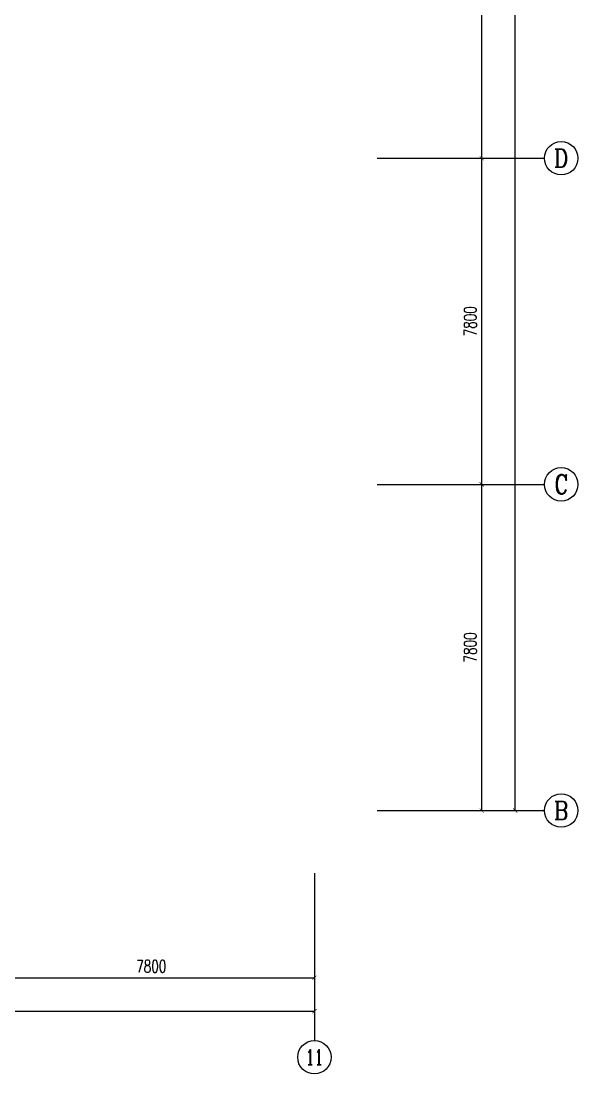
# Model space of a CAD drawing. Header units: millimetres. Extents: x 2680932 to 6187768, y 127588 to 383208.
# Drawn here: x 3109416 to 3122729, y 141527 to 166707 of the extents above; entities that cross this region are included whole.
import ezdxf
from ezdxf.enums import TextEntityAlignment as Align

# ---------------------------------------------------------------- set-up
doc = ezdxf.new("R2010")
doc.units = ezdxf.units.MM
doc.header["$LTSCALE"] = 20
for name, color, linetype in [('AXIS', 3, 'Continuous'), ('AXIS_TEXT', 7, 'Continuous'), ('PUB_DIM', 3, 'Continuous'), ('装饰一', 201, 'Continuous')]:
    doc.layers.add(name, color=color, linetype=linetype)
doc.styles.add('_TCH_AXIS', font='COMPLEX', dxfattribs={"bigfont": 'GBCBIG'})
doc.styles.add('_TCH_DIM_T3', font='SIMPLEX', dxfattribs={"width": 0.705882, "bigfont": 'GBCBIG'})
doc.styles.add('COMPLEX', font='complex')
doc.dimstyles.new('_TCH_ARCH&&100', dxfattribs={"dimtxt": 297.5, "dimasz": 100, "dimexe": 250, "dimexo": 300, "dimgap": 126.25, "dimtad": 1, "dimdec": 0, "dimzin": 0, "dimdsep": 46, "dimtxsty": '_TCH_DIM_T3', "dimblk": 'ARCHTICK', "dimcen": 0.09, "dimclrt": 7, "dimazin": 2, "dimtfac": 1, "dimtdec": 0, "dimtix": 1, "dimtmove": 2, "dimatfit": 3, "dimfxl": 1, "dimtolj": 1, "dimtzin": 0, "dimarcsym": 0})

# ---------------------------------------------------------------- blocks, each defined once
blk = doc.blocks.new('_ArchTick')
at = {"color": 0, "linetype": 'ByBlock', "lineweight": -3, "const_width": 0.15}
blk.add_lwpolyline([(-0.5, -0.5), (0.5, 0.5)], dxfattribs=at)
blk = doc.blocks.new('*D311')
at = {"layer": 'AXIS', "color": 0, "lineweight": -2, "transparency": 16777216}
for p, q in [((3118229, 155627), (3120679, 155627)), ((3120429, 147827), (3120429, 155627)), ((3118229, 147827), (3120679, 147827))]:
    blk.add_line(p, q, dxfattribs=at)
at = {"layer": 'Defpoints', "color": 0, "transparency": 16777216}
for p in [(3117929, 155627), (3120429, 155627), (3117929, 147827)]:
    blk.add_point(p, dxfattribs=at)
at = {"layer": 'AXIS', "color": 0, "lineweight": -2, "transparency": 16777216, "xscale": 100, "yscale": 100, "zscale": 100}
for p, rotation in [((3120429, 155627), 90), ((3120429, 147827), 270)]:
    blk.add_blockref('_ArchTick', p, dxfattribs=dict(at, rotation=rotation))
at = {"layer": 'AXIS', "color": 7, "transparency": 16777216, "insert": (3120154, 151727), "char_height": 297.5, "attachment_point": 5, "rotation": 90, "style": '_TCH_DIM_T3'}
blk.add_mtext('\\A1;7800', dxfattribs=at)
blk = doc.blocks.new('*D312')
at = {"layer": 'AXIS', "color": 0, "lineweight": -2, "transparency": 16777216}
for p, q in [((3118229, 163427), (3120679, 163427)), ((3120429, 155627), (3120429, 163427)), ((3118229, 155627), (3120679, 155627))]:
    blk.add_line(p, q, dxfattribs=at)
at = {"layer": 'Defpoints', "color": 0, "transparency": 16777216}
for p in [(3117929, 163427), (3120429, 163427), (3117929, 155627)]:
    blk.add_point(p, dxfattribs=at)
at = {"layer": 'AXIS', "color": 0, "lineweight": -2, "transparency": 16777216, "xscale": 100, "yscale": 100, "zscale": 100}
for p, rotation in [((3120429, 163427), 90), ((3120429, 155627), 270)]:
    blk.add_blockref('_ArchTick', p, dxfattribs=dict(at, rotation=rotation))
at = {"layer": 'AXIS', "color": 7, "transparency": 16777216, "insert": (3120154, 159527), "char_height": 297.5, "attachment_point": 5, "rotation": 90, "style": '_TCH_DIM_T3'}
blk.add_mtext('\\A1;7800', dxfattribs=at)
blk = doc.blocks.new('*D313')
at = {"layer": 'AXIS', "color": 0, "lineweight": -2, "transparency": 16777216}
for p, q in [((3118229, 171227), (3120679, 171227)), ((3120429, 163427), (3120429, 171227)), ((3118229, 163427), (3120679, 163427))]:
    blk.add_line(p, q, dxfattribs=at)
at = {"layer": 'Defpoints', "color": 0, "transparency": 16777216}
for p in [(3117929, 171227), (3120429, 171227), (3117929, 163427)]:
    blk.add_point(p, dxfattribs=at)
at = {"layer": 'AXIS', "color": 0, "lineweight": -2, "transparency": 16777216, "xscale": 100, "yscale": 100, "zscale": 100}
for p, rotation in [((3120429, 171227), 90), ((3120429, 163427), 270)]:
    blk.add_blockref('_ArchTick', p, dxfattribs=dict(at, rotation=rotation))
at = {"layer": 'AXIS', "color": 7, "transparency": 16777216, "insert": (3120154, 167327), "char_height": 297.5, "attachment_point": 5, "rotation": 90, "style": '_TCH_DIM_T3'}
blk.add_mtext('\\A1;7800', dxfattribs=at)
blk = doc.blocks.new('*D319')
at = {"layer": 'AXIS', "color": 0, "lineweight": -2, "transparency": 16777216}
for p, q in [((3118229, 210227), (3121479, 210227)), ((3121229, 147827), (3121229, 210227)), ((3118229, 147827), (3121479, 147827))]:
    blk.add_line(p, q, dxfattribs=at)
at = {"layer": 'Defpoints', "color": 0, "transparency": 16777216}
for p in [(3117929, 210227), (3121229, 210227), (3117929, 147827)]:
    blk.add_point(p, dxfattribs=at)
at = {"layer": 'AXIS', "color": 0, "lineweight": -2, "transparency": 16777216, "xscale": 100, "yscale": 100, "zscale": 100}
for p, rotation in [((3121229, 210227), 90), ((3121229, 147827), 270)]:
    blk.add_blockref('_ArchTick', p, dxfattribs=dict(at, rotation=rotation))
at = {"layer": 'AXIS', "color": 7, "transparency": 16777216, "insert": (3120954, 179027), "char_height": 297.5, "attachment_point": 5, "rotation": 90, "style": '_TCH_DIM_T3'}
blk.add_mtext('\\A1;62400', dxfattribs=at)
blk = doc.blocks.new('_AXISO')
blk.add_circle((0, 0), 0.5)
at = {"layer": 'AXIS_TEXT', "style": 'COMPLEX', "width": 1.041667}
blk.add_attdef('A', text='', height=0.56, dxfattribs=at).set_placement((-0.25, -0.28), (0.25, -0.28), align=Align.FIT)
blk = doc.blocks.new('*D326')
at = {"layer": 'AXIS', "color": 0, "lineweight": -2, "transparency": 16777216}
for p, q in [((3108629, 146027), (3108629, 143577)), ((3116429, 146027), (3116429, 143577)), ((3108629, 143827), (3116429, 143827))]:
    blk.add_line(p, q, dxfattribs=at)
at = {"layer": 'Defpoints', "color": 0, "transparency": 16777216}
for p in [(3108629, 146327), (3116429, 146327), (3116429, 143827)]:
    blk.add_point(p, dxfattribs=at)
at = {"layer": 'AXIS', "color": 0, "lineweight": -2, "transparency": 16777216, "xscale": 100, "yscale": 100, "zscale": 100, "rotation": 180}
blk.add_blockref('_ArchTick', (3108629, 143827), dxfattribs=at)
at = {"layer": 'AXIS', "color": 0, "lineweight": -2, "transparency": 16777216, "xscale": 100, "yscale": 100, "zscale": 100}
blk.add_blockref('_ArchTick', (3116429, 143827), dxfattribs=at)
at = {"layer": 'AXIS', "color": 7, "transparency": 16777216, "insert": (3112529, 144102), "char_height": 297.5, "attachment_point": 5, "style": '_TCH_DIM_T3'}
blk.add_mtext('\\A1;7800', dxfattribs=at)
blk = doc.blocks.new('*D327')
at = {"layer": 'AXIS', "color": 0, "lineweight": -2, "transparency": 16777216}
for p, q in [((3065079, 146027), (3065079, 142777)), ((3116429, 146027), (3116429, 142777)), ((3065079, 143027), (3116429, 143027))]:
    blk.add_line(p, q, dxfattribs=at)
at = {"layer": 'Defpoints', "color": 0, "transparency": 16777216}
for p in [(3065079, 146327), (3116429, 146327), (3116429, 143027)]:
    blk.add_point(p, dxfattribs=at)
at = {"layer": 'AXIS', "color": 0, "lineweight": -2, "transparency": 16777216, "xscale": 100, "yscale": 100, "zscale": 100, "rotation": 180}
blk.add_blockref('_ArchTick', (3065079, 143027), dxfattribs=at)
at = {"layer": 'AXIS', "color": 0, "lineweight": -2, "transparency": 16777216, "xscale": 100, "yscale": 100, "zscale": 100}
blk.add_blockref('_ArchTick', (3116429, 143027), dxfattribs=at)
at = {"layer": 'AXIS', "color": 7, "transparency": 16777216, "insert": (3090754, 143302), "char_height": 297.5, "attachment_point": 5, "style": '_TCH_DIM_T3'}
blk.add_mtext('\\A1;51350', dxfattribs=at)

msp = doc.modelspace()

# ---------------------------------------------------------------- linework, layer by layer
at = {"layer": 'AXIS'}
for p, q in [((3117929.1, 163427), (3121929.1, 163427)), ((3117929.1, 155627), (3121929.1, 155627)), ((3117929.1, 147827), (3121929.1, 147827)), ((3116429.1, 146327), (3116429.1, 142327))]:
    msp.add_line(p, q, dxfattribs=at)
at = {"layer": 'PUB_DIM'}
msp.add_arc((3118746.3, 153349), 23261.1, 111.39356, 174.25538, dxfattribs=at)
at = {"layer": '装饰一'}
for points in [[(3118431, 178935.7), (3117843.2, 206444, 0.4192246), (3115663, 208497.6), (3089588.7, 207494.7, 0.1889402), (3088585.7, 207056.5), (3064713.2, 183184, 0.1951669), (3064274, 182145), (3063786.7, 148357.2, 0.4109331), (3065540.4, 146531.9), (3093206.1, 145822.5, 0.4559937), (3095651.8, 148496.8), (3095284, 151684.5, -0.4333475), (3116442.2, 176793.8, 0.4050511)], [(3118231.1, 178931.4), (3117643.3, 206439.7, 0.4192246), (3115670.7, 208297.7), (3089596.4, 207294.9, 0.1889402), (3088727.1, 206915.1), (3064854.6, 183042.6, 0.1951669), (3064474, 182142.1), (3063986.7, 148354.4, 0.4109331), (3065545.5, 146731.8), (3093211.2, 146022.4, 0.4559937), (3095453.1, 148473.9), (3095085.3, 151661.3, -0.4333439), (3116431.7, 176993.5, 0.4050511)]]:
    msp.add_lwpolyline(points, format="xyb", close=True, dxfattribs=at)

# ---------------------------------------------------------------- block references
at = {"layer": 'AXIS'}
ref = msp.add_blockref('_AXISO', (3122329.1, 163427), dxfattribs=dict(at, xscale=800, yscale=800, zscale=800))
ref.add_attrib('A', 'D', dxfattribs={"layer": 'AXIS_TEXT', "height": 435.3, "style": '_TCH_AXIS'}).set_placement((3122152.9, 163209.4), (3122505.2, 163209.4), align=Align.FIT)
ref = msp.add_blockref('_AXISO', (3122329.1, 155627), dxfattribs=dict(at, xscale=800, yscale=800, zscale=800))
ref.add_attrib('A', 'C', dxfattribs={"layer": 'AXIS_TEXT', "height": 455.7, "style": '_TCH_AXIS'}).set_placement((3122166.3, 155399.2), (3122491.8, 155399.2), align=Align.FIT)
ref = msp.add_blockref('_AXISO', (3122329.1, 147827), dxfattribs=dict(at, xscale=800, yscale=800, zscale=800))
ref.add_attrib('A', 'B', dxfattribs={"layer": 'AXIS_TEXT', "height": 435.3, "style": '_TCH_AXIS'}).set_placement((3122152.9, 147609.4), (3122505.2, 147609.4), align=Align.FIT)
ref = msp.add_blockref('_AXISO', (3116429.1, 141927), dxfattribs=dict(at, xscale=800, yscale=800, zscale=800))
ref.add_attrib('A', '11', dxfattribs={"layer": 'AXIS_TEXT', "height": 368.76, "style": '_TCH_AXIS'}).set_placement((3116218.4, 141742.7), (3116639.8, 141742.7), align=Align.FIT)

# ---------------------------------------------------------------- dimensions: what is measured, and where the dimension line sits
for p1, p2, distance, picture, middle in [((3117929.1, 147827), (3117929.1, 210227), -3300, '*D319', (3120954.1, 179027)), ((3117929.1, 163427), (3117929.1, 171227), -2500, '*D313', (3120154.1, 167327)), ((3117929.1, 155627), (3117929.1, 163427), -2500, '*D312', (3120154.1, 159527)), ((3117929.1, 147827), (3117929.1, 155627), -2500, '*D311', (3120154.1, 151727)), ((3065079.1, 146327), (3116429.1, 146327), -3300, '*D327', (3090754.1, 143302)), ((3108629.1, 146327), (3116429.1, 146327), -2500, '*D326', (3112529.1, 144102))]:
    dim = msp.add_aligned_dim(p1=p1, p2=p2, distance=distance, dimstyle='_TCH_ARCH&&100', dxfattribs=at)
    dim.commit()
    dim.dimension.update_dxf_attribs({"geometry": picture, "text_midpoint": middle})

doc.saveas('drawing.dxf')
